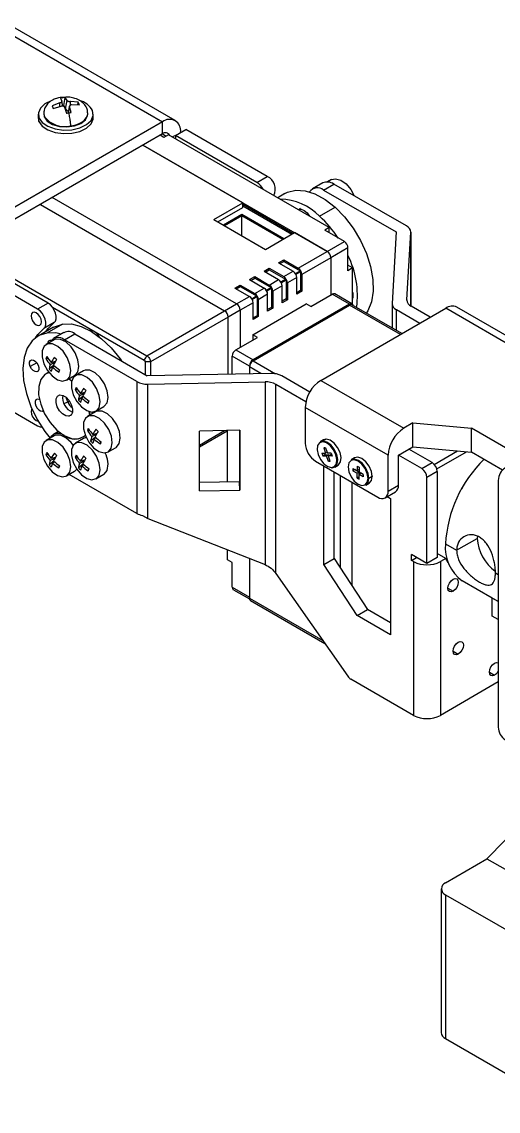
# Model space of a CAD drawing. Header units: millimetres. Extents: x 1258 to 2922, y -135 to 1239.
# Drawn here: x 1441 to 1473.5, y 419.3 to 493.6 of the extents above; entities that cross this region are included whole.
import ezdxf

# ---------------------------------------------------------------- set-up
doc = ezdxf.new("R2010")
doc.units = ezdxf.units.MM
doc.header["$LTSCALE"] = 6

msp = doc.modelspace()

# ---------------------------------------------------------------- linework, layer by layer
at = {"color": 7, "linetype": 'Continuous', "lineweight": 25}
for p, q in [((1438.889, 493.484), (1450.557, 486.749)), ((1451.431, 486.835), (1439.764, 493.571)), ((1443.555, 488.036), (1443.035, 487.85)), ((1443.607, 488.052), (1443.555, 488.036)), ((1443.595, 488.37), (1443.696, 488.166)), ((1443.963, 488.443), (1443.687, 488.41)), ((1443.696, 488.166), (1443.7, 488.138)), ((1443.772, 487.82), (1443.697, 488.165)), ((1443.84, 487.874), (1443.916, 488.413)), ((1444.06, 488.215), (1443.916, 488.413)), ((1443.939, 487.627), (1444.06, 488.215)), ((1444.081, 488.189), (1444.06, 488.215)), ((1444.286, 488.134), (1444.23, 488.136)), ((1444.816, 488.089), (1444.286, 488.134)), ((1444.791, 487.908), (1444.816, 488.089)), ((1444.891, 487.904), (1444.816, 488.089)), ((1442.088, 487.269), (1442.088, 487.024)), ((1442.463, 487.317), (1442.463, 487.269)), ((1442.463, 487.269), (1442.502, 487.073)), ((1443.035, 487.85), (1443.109, 487.665)), ((1443.109, 487.665), (1443.64, 487.826)), ((1443.64, 487.826), (1443.696, 487.832)), ((1443.763, 487.863), (1443.84, 487.874)), ((1443.84, 487.874), (1443.939, 487.627)), ((1443.844, 487.778), (1443.866, 487.745)), ((1443.866, 487.745), (1444.009, 487.342)), ((1444.228, 487.841), (1444.123, 487.36)), ((1444.229, 487.794), (1444.226, 487.829)), ((1444.33, 487.385), (1444.229, 487.794)), ((1444.319, 487.915), (1444.37, 487.924)), ((1444.37, 487.924), (1444.891, 487.904)), ((1445.463, 487.269), (1445.463, 487.317)), ((1445.838, 487.024), (1445.838, 487.269)), ((1450.557, 486.749), (1437.369, 479.136)), ((1442.088, 487.024), (1442.136, 486.779)), ((1442.136, 486.779), (1442.136, 487.024)), ((1442.502, 487.073), (1442.502, 487.121)), ((1450.557, 485.932), (1450.557, 486.749)), ((1450.557, 485.932), (1437.369, 478.319)), ((1450.663, 485.687), (1450.397, 485.84)), ((1450.981, 485.871), (1450.663, 485.687)), ((1461.941, 479.544), (1450.981, 485.871)), ((1451.44, 485.83), (1451.246, 485.718)), ((1451.44, 485.83), (1452.147, 486.238)), ((1451.44, 485.83), (1451.44, 485.606)), ((1457.001, 482.62), (1451.44, 485.83)), ((1457.708, 483.028), (1452.147, 486.238)), ((1449.231, 485.167), (1461.8, 477.911)), ((1456.036, 481.238), (1449.231, 485.167)), ((1457.001, 482.62), (1457.708, 483.028)), ((1462.096, 482.811), (1461.82, 482.651)), ((1461.5, 482.583), (1460.793, 482.174)), ((1461.543, 482.1), (1462.25, 482.508)), ((1461.543, 482.1), (1466.493, 479.243)), ((1467.2, 479.651), (1462.25, 482.508)), ((1455.612, 474.339), (1443.043, 481.595)), ((1458.902, 481.858), (1458.417, 481.578)), ((1442.23, 481.126), (1454.799, 473.87)), ((1454.056, 480.095), (1456.036, 481.238)), ((1454.342, 479.93), (1456.036, 480.907)), ((1456.036, 480.907), (1456.036, 481.238)), ((1459.461, 479.134), (1456.036, 481.111)), ((1456.036, 481.03), (1459.39, 479.093)), ((1459.966, 480.831), (1459.841, 480.759)), ((1461.277, 480.312), (1462.338, 480.924)), ((1454.056, 480.095), (1457.591, 478.054)), ((1455.983, 480.431), (1454.728, 479.707)), ((1455.983, 480.349), (1454.799, 479.666)), ((1455.982, 478.983), (1455.983, 480.349)), ((1458.845, 478.778), (1455.983, 480.431)), ((1458.775, 478.738), (1455.983, 480.349)), ((1457.591, 478.054), (1459.571, 479.197)), ((1461.8, 477.911), (1459.571, 479.197)), ((1461.941, 479.544), (1461.623, 479.36)), ((1462.966, 478.584), (1461.623, 479.36)), ((1461.941, 479.176), (1461.941, 479.544)), ((1466.493, 479.243), (1466.218, 474.373)), ((1467.232, 474.605), (1467.492, 479.224)), ((1467.493, 474.196), (1467.493, 479.243)), ((1461.8, 477.911), (1462.966, 478.584)), ((1437.015, 478.013), (1449.496, 470.808)), ((1442.752, 474.395), (1437.192, 477.605)), ((1459.82, 476.768), (1461.8, 477.911)), ((1463.214, 478.156), (1462.047, 477.482)), ((1463.214, 476.604), (1463.214, 478.156)), ((1442.045, 473.987), (1436.485, 477.197)), ((1458.476, 477.135), (1458.83, 477.339)), ((1458.476, 477.135), (1459.466, 476.564)), ((1458.565, 477.084), (1458.83, 477.237)), ((1458.83, 477.339), (1459.82, 476.768)), ((1458.83, 477.237), (1458.83, 477.339)), ((1458.83, 477.237), (1459.943, 476.594)), ((1462.047, 477.482), (1460.067, 476.339)), ((1462.047, 477.482), (1462.047, 474.945)), ((1463.532, 476.788), (1463.214, 476.972)), ((1456.496, 475.992), (1456.85, 476.196)), ((1456.585, 475.941), (1456.85, 476.094)), ((1456.85, 476.196), (1457.84, 475.625)), ((1456.85, 476.094), (1456.85, 476.196)), ((1456.85, 476.094), (1457.963, 475.451)), ((1457.486, 476.564), (1457.84, 476.768)), ((1457.486, 476.564), (1458.476, 475.992)), ((1457.575, 476.513), (1457.84, 476.666)), ((1457.84, 476.768), (1458.83, 476.196)), ((1457.84, 476.666), (1457.84, 476.768)), ((1457.84, 476.666), (1458.953, 476.023)), ((1458.83, 476.196), (1459.466, 476.564)), ((1459.714, 476.135), (1459.077, 475.768)), ((1459.714, 474.992), (1459.714, 476.135)), ((1459.979, 476.533), (1459.979, 475.247)), ((1460.067, 476.339), (1460.067, 475.196)), ((1463.532, 476.788), (1463.214, 476.604)), ((1463.532, 474.298), (1463.532, 476.788)), ((1425.171, 475.767), (1442.045, 466.025)), ((1455.506, 475.421), (1455.86, 475.625)), ((1455.506, 475.421), (1456.496, 474.849)), ((1455.595, 475.37), (1455.86, 475.523)), ((1455.86, 475.625), (1456.85, 475.053)), ((1455.86, 475.523), (1455.86, 475.625)), ((1455.86, 475.523), (1456.973, 474.88)), ((1456.496, 475.992), (1457.486, 475.421)), ((1456.85, 475.053), (1457.486, 475.421)), ((1457.84, 475.625), (1458.476, 475.992)), ((1457.999, 475.39), (1457.999, 474.104)), ((1458.724, 475.564), (1458.087, 475.196)), ((1458.724, 474.421), (1458.724, 475.564)), ((1458.989, 475.962), (1458.989, 474.676)), ((1459.077, 475.768), (1459.077, 474.625)), ((1455.612, 474.339), (1456.496, 474.849)), ((1457.009, 474.819), (1457.009, 473.533)), ((1457.734, 474.992), (1457.097, 474.625)), ((1457.097, 474.625), (1457.097, 473.482)), ((1457.734, 473.849), (1457.734, 474.992)), ((1458.087, 475.196), (1458.087, 474.053)), ((1458.989, 474.676), (1458.724, 474.523)), ((1459.077, 474.625), (1458.724, 474.421)), ((1458.989, 474.676), (1459.077, 474.625)), ((1459.979, 475.247), (1459.714, 475.094)), ((1460.067, 475.196), (1459.714, 474.992)), ((1459.979, 475.247), (1460.067, 475.196)), ((1460.677, 474.154), (1462.144, 475.001)), ((1463.311, 474.328), (1462.144, 475.001)), ((1463.486, 474.345), (1462.319, 475.019)), ((1463.532, 474.626), (1463.544, 474.633)), ((1442.752, 474.395), (1442.045, 473.987)), ((1443.056, 474.118), (1449.319, 470.502)), ((1449.496, 470.808), (1454.799, 473.87)), ((1454.799, 473.87), (1455.612, 474.339)), ((1455.86, 473.91), (1455.047, 473.441)), ((1456.744, 474.421), (1455.86, 473.91)), ((1455.86, 473.91), (1455.86, 471.373)), ((1456.717, 472.236), (1460.359, 474.338)), ((1463.311, 474.328), (1456.735, 470.531)), ((1456.735, 470.466), (1463.311, 474.263)), ((1456.744, 473.278), (1456.744, 474.421)), ((1457.999, 474.104), (1457.734, 473.951)), ((1458.087, 474.053), (1457.734, 473.849)), ((1457.999, 474.104), (1458.087, 474.053)), ((1460.677, 474.154), (1460.359, 474.338)), ((1461.36, 469.123), (1469.88, 474.042)), ((1466.889, 472.315), (1463.486, 474.28)), ((1466.218, 474.354), (1466.218, 472.703)), ((1466.511, 473.946), (1468.112, 473.022)), ((1468.819, 473.43), (1467.524, 474.178)), ((1475.537, 470.777), (1469.88, 474.042)), ((1476.287, 470.851), (1470.63, 474.117)), ((1455.047, 473.441), (1449.743, 470.379)), ((1455.047, 469.55), (1455.047, 473.441)), ((1457.009, 473.533), (1456.744, 473.38)), ((1457.097, 473.482), (1456.744, 473.278)), ((1457.009, 473.533), (1457.097, 473.482)), ((1443.133, 472.755), (1442.073, 472.143)), ((1443.17, 473.06), (1442.463, 472.652)), ((1443.735, 472.965), (1442.675, 472.353)), ((1443.823, 472.378), (1443.116, 471.969)), ((1443.166, 471.883), (1442.62, 471.568)), ((1442.973, 471.847), (1442.883, 471.853)), ((1443.866, 471.895), (1444.573, 472.303)), ((1448.815, 469.038), (1443.866, 471.895)), ((1444.573, 472.303), (1449.522, 469.446)), ((1455.568, 471.205), (1457.035, 472.052)), ((1457.035, 472.052), (1456.717, 472.236)), ((1456.717, 472.236), (1456.717, 471.868)), ((1455.568, 471.205), (1456.735, 470.531)), ((1442.768, 470.602), (1442.614, 470.612)), ((1443.158, 470.151), (1442.832, 469.891)), ((1443.221, 470.342), (1442.907, 470.193)), ((1442.973, 470.343), (1443.27, 470.432)), ((1443.07, 470.023), (1443.184, 470.126)), ((1449.743, 470.379), (1449.39, 470.379)), ((1449.39, 470.379), (1449.39, 469.522)), ((1449.743, 470.379), (1449.743, 469.45)), ((1456.487, 470.103), (1455.321, 470.776)), ((1455.321, 469.555), (1455.321, 470.776)), ((1442.804, 469.678), (1442.616, 469.569)), ((1443.523, 469.848), (1443.494, 469.691)), ((1444.02, 469.143), (1444.565, 469.458)), ((1445.166, 469.772), (1444.62, 469.457)), ((1457.957, 469.604), (1449.522, 469.446)), ((1456.487, 470.103), (1456.487, 469.577)), ((1456.487, 470.038), (1456.487, 469.577)), ((1460.61, 468.332), (1458.697, 469.436)), ((1444.36, 469.078), (1444.177, 469.234)), ((1448.815, 469.038), (1448.815, 460.056)), ((1449.555, 468.869), (1457.556, 469.019)), ((1449.555, 459.709), (1449.555, 468.869)), ((1457.556, 469.019), (1457.557, 456.564)), ((1460.345, 467.668), (1458.296, 468.851)), ((1458.296, 455.956), (1458.296, 468.851)), ((1461.36, 469.123), (1467.016, 465.858)), ((1444.768, 468.491), (1444.614, 468.5)), ((1445.158, 468.04), (1444.832, 467.78)), ((1445.221, 468.231), (1444.907, 468.082)), ((1444.973, 468.232), (1445.27, 468.321)), ((1445.07, 467.912), (1445.184, 468.015)), ((1445.523, 467.737), (1445.494, 467.58)), ((1446.02, 467.032), (1446.565, 467.347)), ((1465.956, 464.021), (1460.299, 467.286)), ((1460.299, 467.286), (1460.299, 464.837)), ((1442.357, 467.028), (1442.424, 467.055)), ((1445.994, 466.984), (1445.449, 466.669)), ((1445.606, 466.76), (1445.563, 466.996)), ((1445.596, 465.703), (1445.443, 465.713)), ((1455.84, 465.721), (1453.091, 465.669)), ((1453.091, 464.6), (1454.974, 465.687)), ((1453.091, 461.586), (1453.091, 465.669)), ((1454.998, 465.705), (1454.974, 465.687)), ((1454.974, 465.687), (1455.002, 465.703)), ((1455.002, 462.2), (1455.002, 465.705)), ((1455.807, 465.72), (1455.807, 462.215)), ((1455.84, 465.721), (1455.84, 461.638)), ((1467.644, 466.22), (1467.016, 465.858)), ((1467.644, 466.22), (1471.63, 465.868)), ((1467.644, 464.587), (1467.644, 466.22)), ((1474.282, 464.337), (1471.63, 465.868)), ((1471.63, 464.235), (1471.63, 465.868)), ((1443.166, 465.35), (1442.62, 465.036)), ((1443.471, 465.642), (1443.116, 465.437)), ((1445.166, 465.152), (1444.62, 464.838)), ((1445.986, 465.252), (1445.66, 464.992)), ((1446.049, 465.443), (1445.735, 465.294)), ((1445.801, 465.444), (1446.098, 465.533)), ((1445.898, 465.124), (1446.013, 465.227)), ((1446.351, 464.949), (1446.322, 464.792)), ((1461.538, 465.074), (1461.312, 464.944)), ((1461.497, 464.991), (1461.312, 464.944)), ((1461.723, 465.121), (1461.497, 464.991)), ((1461.723, 465.121), (1461.538, 465.074)), ((1446.849, 464.244), (1447.394, 464.559)), ((1461.69, 464.518), (1461.563, 464.518)), ((1461.563, 464.518), (1461.689, 464.153)), ((1461.795, 464.214), (1461.689, 464.153)), ((1461.69, 464.518), (1461.816, 464.152)), ((1466.663, 464.021), (1467.644, 464.587)), ((1468.95, 463.517), (1467.37, 464.429)), ((1467.644, 464.587), (1471.63, 464.235)), ((1469.096, 463.396), (1470.692, 464.318)), ((1469.272, 463.09), (1471.305, 464.264)), ((1473.754, 463.009), (1471.63, 464.235)), ((1442.768, 464.07), (1442.614, 464.079)), ((1443.158, 463.619), (1442.832, 463.358)), ((1443.221, 463.81), (1442.907, 463.661)), ((1442.973, 463.811), (1443.27, 463.9)), ((1443.07, 463.491), (1443.184, 463.594)), ((1444.768, 463.872), (1444.614, 463.881)), ((1445.221, 463.612), (1444.907, 463.463)), ((1444.973, 463.613), (1445.27, 463.702)), ((1461.006, 463.612), (1465.249, 461.163)), ((1461.436, 464.154), (1461.689, 464.153)), ((1461.436, 464.154), (1461.499, 463.971)), ((1461.64, 464.053), (1461.499, 463.971)), ((1461.499, 463.971), (1461.752, 463.97)), ((1461.606, 464.153), (1461.64, 464.053)), ((1461.64, 464.053), (1461.893, 464.052)), ((1461.893, 464.052), (1461.752, 463.97)), ((1461.878, 463.605), (1461.752, 463.97)), ((1462.069, 464.152), (1461.816, 464.152)), ((1461.984, 463.666), (1461.878, 463.605)), ((1462.005, 463.605), (1461.878, 463.605)), ((1462.02, 464.052), (1461.879, 463.97)), ((1462.005, 463.605), (1461.879, 463.97)), ((1462.132, 463.969), (1461.879, 463.97)), ((1461.915, 463.991), (1461.893, 464.052)), ((1462.104, 464.051), (1462.02, 464.052)), ((1462.069, 464.152), (1462.132, 463.969)), ((1463.66, 463.85), (1463.434, 463.719)), ((1465.956, 461.571), (1465.956, 464.021)), ((1466.663, 461.979), (1466.663, 464.021)), ((1468.243, 463.108), (1466.663, 464.021)), ((1468.243, 463.108), (1468.95, 463.517)), ((1443.523, 463.316), (1443.494, 463.159)), ((1444.02, 462.611), (1444.565, 462.925)), ((1448.815, 460.056), (1444.205, 462.717)), ((1445.158, 463.421), (1444.832, 463.161)), ((1445.07, 463.293), (1445.184, 463.396)), ((1445.523, 463.118), (1445.494, 462.961)), ((1446.02, 462.413), (1446.565, 462.728)), ((1461.564, 456.575), (1461.564, 463.29)), ((1462.271, 456.983), (1462.271, 462.882)), ((1462.312, 463.212), (1462.538, 463.342)), ((1463.552, 463.122), (1463.834, 462.959)), ((1463.552, 463.122), (1463.552, 462.959)), ((1463.693, 463.041), (1463.552, 462.959)), ((1463.552, 462.959), (1463.834, 462.796)), ((1463.693, 463.041), (1463.976, 462.878)), ((1463.693, 463.041), (1463.693, 463.041)), ((1463.834, 463.286), (1463.976, 463.204)), ((1463.834, 463.286), (1463.834, 462.959)), ((1463.976, 463.041), (1463.834, 462.959)), ((1463.976, 462.878), (1463.834, 462.796)), ((1463.834, 462.469), (1463.834, 462.796)), ((1463.976, 463.204), (1463.976, 462.878)), ((1464.259, 462.714), (1463.976, 462.878)), ((1463.976, 462.714), (1463.976, 462.878)), ((1464.117, 462.796), (1463.976, 462.714)), ((1463.976, 462.388), (1463.976, 462.714)), ((1464.259, 462.551), (1463.976, 462.714)), ((1464.259, 462.714), (1464.117, 462.796)), ((1464.259, 462.714), (1464.259, 462.551)), ((1469.304, 462.904), (1468.597, 462.496)), ((1469.304, 462.904), (1469.304, 457.058)), ((1455.807, 462.215), (1453.091, 462.164)), ((1455.84, 461.638), (1455.807, 462.215)), ((1462.675, 462.649), (1462.675, 456.365)), ((1463.488, 455.118), (1463.488, 462.179)), ((1463.976, 462.551), (1463.834, 462.469)), ((1463.834, 462.469), (1463.976, 462.388)), ((1464.433, 461.987), (1464.66, 462.118)), ((1464.867, 462.575), (1464.641, 462.445)), ((1465.956, 461.571), (1466.663, 461.979)), ((1468.597, 456.65), (1468.597, 462.496)), ((1473.461, 462.302), (1473.461, 445.49)), ((1453.091, 461.586), (1455.84, 461.638)), ((1465.749, 461.113), (1466.456, 461.522)), ((1465.895, 461.198), (1466.105, 461.077)), ((1466.105, 461.077), (1466.105, 451.783)), ((1449.192, 459.919), (1449.555, 459.709)), ((1449.555, 459.709), (1457.557, 456.564)), ((1470.621, 457.54), (1472.035, 458.357)), ((1472.042, 458.505), (1472.035, 458.357)), ((1455.002, 456.895), (1455.002, 457.568)), ((1469.865, 457.977), (1470.621, 457.54)), ((1455.321, 456.711), (1455.002, 456.895)), ((1456.487, 456.985), (1456.487, 454.344)), ((1456.487, 456.985), (1456.487, 454.278)), ((1461.564, 456.575), (1462.271, 456.983)), ((1462.271, 456.983), (1464.542, 453.501)), ((1468.597, 456.65), (1467.536, 457.262)), ((1467.536, 456.854), (1467.536, 457.262)), ((1467.536, 456.854), (1467.89, 457.058)), ((1467.677, 456.772), (1467.536, 456.854)), ((1467.677, 456.772), (1467.677, 446.288)), ((1469.304, 457.058), (1468.597, 456.65)), ((1469.893, 456.99), (1469.304, 457.33)), ((1469.893, 456.99), (1469.516, 456.772)), ((1469.516, 456.772), (1469.516, 446.288)), ((1470.054, 456.701), (1469.893, 456.99)), ((1455.321, 455.017), (1455.321, 456.711)), ((1463.834, 453.093), (1461.564, 456.575)), ((1458.296, 455.956), (1463.2, 448.952)), ((1473.047, 454.28), (1471.004, 455.459)), ((1455.321, 455.017), (1456.487, 454.344)), ((1455.393, 454.857), (1456.493, 454.222)), ((1456.56, 454.118), (1461.634, 451.189)), ((1473.461, 454.04), (1473.047, 454.28)), ((1473.047, 453.055), (1473.047, 454.28)), ((1463.834, 453.093), (1464.542, 453.501)), ((1466.105, 451.783), (1463.834, 453.093)), ((1466.105, 452.599), (1464.542, 453.501)), ((1473.461, 452.816), (1473.047, 453.055)), ((1472.693, 436.511), (1487.365, 451.529)), ((1467.677, 446.288), (1463.409, 448.751)), ((1473.461, 448.565), (1469.516, 446.288)), ((1469.865, 434.878), (1472.693, 436.511)), ((1472.693, 436.511), (1473.93, 435.796)), ((1469.572, 434.47), (1469.572, 424.671)), ((1469.865, 434.061), (1478.456, 429.102)), ((1469.865, 434.061), (1469.865, 424.263)), ((1469.865, 424.263), (1478.456, 419.303))]:
    msp.add_line(p, q, dxfattribs=at)
at = {"color": 8, "linetype": 'Continuous', "lineweight": 25}
for p, q in [((1443.565, 487.803), (1443.555, 488.036)), ((1443.686, 488.421), (1443.755, 488.397)), ((1444.296, 487.906), (1444.286, 488.134)), ((1444.141, 487.363), (1444.229, 487.794)), ((1450.556, 485.932), (1450.822, 485.779)), ((1467.492, 479.224), (1467.492, 474.197)), ((1459.622, 476.409), (1459.943, 476.594)), ((1459.979, 476.533), (1459.658, 476.348)), ((1457.643, 475.266), (1457.963, 475.451)), ((1457.999, 475.39), (1457.678, 475.205)), ((1458.633, 475.838), (1458.953, 476.023)), ((1458.989, 475.962), (1458.668, 475.776)), ((1456.653, 474.695), (1456.973, 474.88)), ((1457.009, 474.819), (1456.688, 474.634)), ((1467.232, 474.567), (1467.232, 474.605)), ((1466.786, 472.256), (1463.311, 474.263)), ((1466.511, 472.534), (1466.511, 473.946)), ((1441.982, 470.326), (1441.543, 470.073)), ((1456.735, 470.466), (1458.266, 469.582)), ((1457.26, 469.591), (1456.487, 470.038)), ((1443.848, 467.544), (1444.095, 467.653)), ((1444.095, 467.653), (1444.212, 467.72)), ((1442.357, 467.028), (1442.42, 467.064)), ((1444.169, 466.678), (1444.343, 466.778)), ((1453.091, 464.718), (1454.794, 465.701)), ((1473.273, 456.01), (1473.461, 455.901)), ((1473.461, 454.041), (1471.004, 455.459)), ((1470.028, 454.953), (1470.382, 454.749)), ((1456.487, 454.278), (1461.495, 451.388)), ((1470.382, 450.666), (1470.736, 450.462)), ((1472.857, 449.237), (1473.21, 449.033))]:
    msp.add_line(p, q, dxfattribs=at)
at = {"color": 7, "linetype": 'Continuous', "lineweight": 25, "flags": 128}
for points in [[(1442.972, 488.188), (1442.546, 487.978), (1442.236, 487.691), (1442.095, 487.362), (1442.136, 487.024)], [(1442.136, 487.024), (1442.357, 486.71), (1442.735, 486.451), (1443.233, 486.272), (1443.802, 486.191), (1444.387, 486.215), (1444.931, 486.342), (1445.38, 486.56), (1445.69, 486.848), (1445.831, 487.176), (1445.789, 487.514)], [(1442.502, 487.073), (1442.706, 486.796), (1443.062, 486.577), (1443.526, 486.441), (1444.043, 486.404), (1444.551, 486.473), (1444.987, 486.637), (1445.3, 486.877), (1445.452, 487.165), (1445.463, 487.269)], [(1442.136, 486.779), (1442.357, 486.465), (1442.735, 486.206), (1443.233, 486.027), (1443.802, 485.946), (1444.387, 485.97), (1444.931, 486.097), (1445.38, 486.315), (1445.69, 486.603), (1445.831, 486.931), (1445.838, 487.024)], [(1462.096, 482.811), (1462.37, 482.876), (1462.721, 482.781), (1463.083, 482.526), (1463.406, 482.146), (1463.641, 481.706)], [(1458.902, 481.858), (1459.087, 481.95), (1459.653, 482.085), (1460.286, 482.046), (1460.962, 481.832), (1461.655, 481.454), (1462.338, 480.924)], [(1459.841, 480.759), (1459.848, 480.763), (1460.022, 480.791), (1460.226, 480.716), (1460.428, 480.549), (1460.594, 480.321)], [(1462.338, 480.924), (1462.985, 480.264), (1463.571, 479.499), (1464.074, 478.658), (1464.474, 477.773), (1464.757, 476.879), (1464.91, 476.01), (1464.928, 475.2), (1464.811, 474.478), (1464.563, 473.874), (1464.476, 473.736)], [(1442.463, 472.652), (1442.555, 472.755), (1442.604, 472.906), (1442.606, 473.092), (1442.563, 473.299), (1442.476, 473.508), (1442.354, 473.703), (1442.206, 473.867), (1442.045, 473.987)], [(1443.17, 473.06), (1443.262, 473.163), (1443.311, 473.314), (1443.313, 473.501), (1443.27, 473.707), (1443.183, 473.916), (1443.061, 474.111), (1442.913, 474.275), (1442.752, 474.395)], [(1463.311, 474.328), (1463.359, 474.35), (1463.406, 474.361), (1463.448, 474.359), (1463.486, 474.345), (1463.517, 474.32), (1463.54, 474.283), (1463.553, 474.241)], [(1441.951, 473.735), (1441.816, 473.782), (1441.701, 473.76), (1441.624, 473.671), (1441.597, 473.531), (1441.624, 473.359), (1441.701, 473.182), (1441.816, 473.028), (1441.951, 472.918), (1442.086, 472.871), (1442.201, 472.894), (1442.278, 472.982), (1442.305, 473.123), (1442.278, 473.294), (1442.201, 473.471), (1442.086, 473.626), (1441.951, 473.735)], [(1442.675, 472.353), (1442.129, 472.174), (1441.678, 471.827), (1441.337, 471.326), (1441.121, 470.69), (1441.038, 469.944), (1441.09, 469.116), (1441.277, 468.237), (1441.59, 467.342), (1442.017, 466.466), (1442.543, 465.641), (1442.893, 465.189)], [(1441.89, 472.02), (1442.051, 472.259), (1442.463, 472.652)], [(1442.612, 472.454), (1442.758, 472.667), (1443.17, 473.06)], [(1443.66, 472.284), (1443.293, 472.357), (1442.675, 472.353)], [(1443.133, 472.755), (1443.19, 472.786), (1443.735, 472.965)], [(1443.735, 472.965), (1444.354, 472.969), (1445.021, 472.799), (1445.712, 472.461), (1446.4, 471.967), (1447.059, 471.338), (1447.663, 470.596), (1447.754, 470.466)], [(1444.237, 469.396), (1444.31, 469.766), (1444.249, 470.215), (1444.062, 470.683), (1443.776, 471.108), (1443.427, 471.43), (1443.065, 471.607), (1442.736, 471.616), (1442.487, 471.454), (1442.35, 471.143), (1442.344, 470.727), (1442.47, 470.26), (1442.711, 469.806), (1443.034, 469.426), (1443.396, 469.172), (1443.747, 469.078), (1444.041, 469.156), (1444.237, 469.396)], [(1444.783, 469.711), (1444.855, 470.081), (1444.794, 470.53), (1444.608, 470.998), (1444.321, 471.422), (1443.973, 471.745), (1443.61, 471.922), (1443.282, 471.93), (1443.166, 471.883)], [(1441.543, 470.073), (1441.498, 470.232), (1441.501, 470.374), (1441.551, 470.476), (1441.641, 470.523), (1441.756, 470.509), (1441.881, 470.434), (1441.994, 470.31), (1442.08, 470.157)], [(1442.08, 470.157), (1442.125, 469.998), (1442.122, 469.856), (1442.072, 469.753), (1441.982, 469.706), (1441.867, 469.721), (1441.743, 469.796), (1441.629, 469.919), (1441.543, 470.073)], [(1449.319, 470.502), (1449.418, 470.673), (1449.496, 470.808)], [(1442.823, 469.654), (1442.535, 469.516), (1442.261, 469.187), (1442.117, 468.713), (1442.115, 468.133), (1442.254, 467.495), (1442.524, 466.848), (1442.903, 466.247), (1443.36, 465.74), (1443.858, 465.367), (1444.356, 465.16), (1444.815, 465.134)], [(1446.237, 467.285), (1446.31, 467.654), (1446.249, 468.104), (1446.062, 468.572), (1445.776, 468.996), (1445.427, 469.319), (1445.065, 469.496), (1444.736, 469.504), (1444.487, 469.343), (1444.35, 469.032), (1444.344, 468.616), (1444.47, 468.149), (1444.711, 467.695), (1445.034, 467.315), (1445.396, 467.061), (1445.747, 466.966), (1446.041, 467.045), (1446.237, 467.285)], [(1444.565, 469.458), (1444.586, 469.471), (1444.783, 469.711)], [(1446.783, 467.6), (1446.855, 467.969), (1446.794, 468.419), (1446.608, 468.887), (1446.321, 469.311), (1445.973, 469.634), (1445.61, 469.811), (1445.282, 469.819), (1445.166, 469.772)], [(1444.152, 469.253), (1444.21, 469.207), (1444.365, 469.074)], [(1444.169, 466.678), (1443.963, 466.704), (1443.743, 466.837), (1443.541, 467.057), (1443.388, 467.329), (1443.308, 467.613), (1443.313, 467.865), (1443.402, 468.046), (1443.562, 468.131)], [(1443.562, 468.131), (1443.768, 468.104), (1443.988, 467.971), (1444.19, 467.752), (1444.343, 467.479), (1444.423, 467.196), (1444.418, 466.944), (1444.329, 466.762), (1444.169, 466.678)], [(1444.095, 467.653), (1444.02, 467.884), (1444.01, 467.952)], [(1441.656, 467.189), (1441.624, 467.139), (1441.597, 466.998), (1441.624, 466.827), (1441.701, 466.65), (1441.816, 466.495), (1441.951, 466.386)], [(1442.016, 467.845), (1441.926, 467.798), (1441.876, 467.695), (1441.873, 467.554), (1441.918, 467.394), (1442.004, 467.241), (1442.117, 467.118), (1442.241, 467.043), (1442.357, 467.028)], [(1442.168, 467.814), (1442.131, 467.83), (1442.016, 467.845)], [(1446.565, 467.347), (1446.586, 467.359), (1446.783, 467.6)], [(1447.066, 464.497), (1447.138, 464.867), (1447.077, 465.316), (1446.891, 465.785), (1446.604, 466.209), (1446.256, 466.531), (1445.893, 466.708), (1445.565, 466.717), (1445.315, 466.555), (1445.179, 466.244), (1445.173, 465.828), (1445.299, 465.361), (1445.539, 464.907), (1445.862, 464.527), (1446.224, 464.273), (1446.576, 464.179), (1446.869, 464.257), (1447.066, 464.497)], [(1445.563, 466.995), (1445.599, 466.801), (1445.606, 466.758)], [(1447.611, 464.812), (1447.684, 465.182), (1447.623, 465.631), (1447.436, 466.099), (1447.149, 466.523), (1446.801, 466.846), (1446.438, 467.023), (1446.11, 467.032), (1445.994, 466.984)], [(1441.951, 466.386), (1442.086, 466.339), (1442.09, 466.339)], [(1442.045, 466.025), (1442.206, 465.96), (1442.33, 465.95)], [(1454.974, 465.687), (1454.974, 465.687), (1454.998, 465.705)], [(1444.237, 462.864), (1444.31, 463.233), (1444.249, 463.683), (1444.062, 464.151), (1443.776, 464.575), (1443.427, 464.898), (1443.065, 465.075), (1442.736, 465.083), (1442.487, 464.921), (1442.35, 464.611), (1442.344, 464.194), (1442.47, 463.728), (1442.711, 463.274), (1443.034, 462.894), (1443.396, 462.64), (1443.747, 462.545), (1444.041, 462.623), (1444.237, 462.864)], [(1444.467, 464.698), (1444.321, 464.89), (1443.973, 465.213), (1443.61, 465.39), (1443.282, 465.398), (1443.166, 465.35)], [(1444.815, 465.134), (1445.196, 465.292), (1445.293, 465.376)], [(1445.363, 465.215), (1445.282, 465.2), (1445.166, 465.152)], [(1461.482, 464.938), (1461.272, 464.872), (1461.14, 464.682), (1461.107, 464.398), (1461.176, 464.063), (1461.338, 463.728), (1461.568, 463.443), (1461.831, 463.252), (1462.086, 463.185)], [(1462.086, 463.185), (1462.296, 463.251), (1462.427, 463.44), (1462.461, 463.724), (1462.392, 464.06), (1462.23, 464.395), (1462, 464.68), (1461.737, 464.87), (1461.482, 464.938)], [(1462.127, 463.165), (1462.345, 463.234), (1462.483, 463.431), (1462.518, 463.727), (1462.445, 464.076), (1462.277, 464.425), (1462.037, 464.722), (1461.763, 464.92), (1461.497, 464.991)], [(1462.538, 463.342), (1462.572, 463.364), (1462.709, 463.562), (1462.744, 463.857), (1462.672, 464.207), (1462.503, 464.556), (1462.263, 464.853), (1461.99, 465.051), (1461.723, 465.121)], [(1446.237, 462.666), (1446.31, 463.035), (1446.249, 463.485), (1446.062, 463.953), (1445.776, 464.377), (1445.427, 464.7), (1445.065, 464.877), (1444.736, 464.885), (1444.487, 464.723), (1444.35, 464.413), (1444.344, 463.997), (1444.47, 463.53), (1444.711, 463.076), (1445.034, 462.696), (1445.396, 462.442), (1445.747, 462.347), (1446.041, 462.425), (1446.237, 462.666)], [(1447.394, 464.559), (1447.415, 464.572), (1447.611, 464.812)], [(1464.584, 462.445), (1464.532, 462.775), (1464.385, 463.114), (1464.165, 463.411), (1463.905, 463.621), (1463.645, 463.711), (1463.425, 463.668), (1463.278, 463.499), (1463.226, 463.229)], [(1464.641, 462.445), (1464.587, 462.788), (1464.433, 463.142), (1464.204, 463.451), (1463.933, 463.67), (1463.663, 463.764), (1463.434, 463.719)], [(1464.867, 462.575), (1464.813, 462.919), (1464.66, 463.272), (1464.43, 463.582), (1464.16, 463.8), (1463.889, 463.894), (1463.66, 463.85)], [(1444.565, 462.925), (1444.586, 462.938), (1444.718, 463.065)], [(1446.565, 462.728), (1446.586, 462.74), (1446.783, 462.98)], [(1463.226, 463.229), (1463.278, 462.899), (1463.425, 462.56), (1463.645, 462.262), (1463.905, 462.053), (1464.165, 461.963), (1464.385, 462.005), (1464.532, 462.175), (1464.584, 462.445)], [(1464.433, 461.987), (1464.433, 461.987), (1464.587, 462.163), (1464.641, 462.445)], [(1464.66, 462.118), (1464.66, 462.118), (1464.813, 462.294), (1464.867, 462.575)], [(1471.045, 461.881), (1471.003, 461.81), (1470.963, 461.739)], [(1470.382, 454.749), (1470.247, 454.702), (1470.132, 454.724), (1470.055, 454.812), (1470.028, 454.953), (1470.055, 455.125), (1470.132, 455.302), (1470.247, 455.456), (1470.382, 455.566)], [(1470.382, 455.566), (1470.517, 455.613), (1470.632, 455.59), (1470.709, 455.502), (1470.736, 455.361), (1470.709, 455.19), (1470.632, 455.013), (1470.517, 454.858), (1470.382, 454.749)], [(1470.736, 450.462), (1470.6, 450.415), (1470.486, 450.437), (1470.409, 450.526), (1470.382, 450.666), (1470.409, 450.838), (1470.486, 451.015), (1470.6, 451.169), (1470.736, 451.279)], [(1470.736, 451.279), (1470.871, 451.326), (1470.986, 451.303), (1471.062, 451.215), (1471.089, 451.075), (1471.062, 450.903), (1470.986, 450.726), (1470.871, 450.571), (1470.736, 450.462)], [(1473.21, 449.033), (1473.075, 448.986), (1472.96, 449.008), (1472.884, 449.096), (1472.857, 449.237), (1472.884, 449.409), (1472.96, 449.586), (1473.075, 449.74), (1473.21, 449.849)], [(1473.21, 449.849), (1473.346, 449.897), (1473.46, 449.874)]]:
    msp.add_lwpolyline(points, dxfattribs=at)
at = {"color": 8, "linetype": 'Continuous', "lineweight": 25, "flags": 128}
for points in [[(1442.463, 487.322), (1442.464, 487.289), (1442.502, 487.121)], [(1444.302, 486.474), (1444.581, 486.528), (1444.836, 486.613), (1445.057, 486.725), (1445.236, 486.859), (1445.366, 487.012), (1445.443, 487.175), (1445.463, 487.321)]]:
    msp.add_lwpolyline(points, dxfattribs=at)
at = {"color": 7, "linetype": 'Continuous', "lineweight": 25}
for centre, radius, start, end in [((1444.538, 486.825), 1.428, 28.84808, 75.29158), ((1444.177, 487.774), 0.28, 211.7421, 264.97781), ((1443.886, 488.145), 1.722, 216.47366, 283.97292), ((1451.04, 486.156), 0.764, 350.78596, 129.20329), ((1450.762, 485.685), 0.322, 27.13936, 129.77713), ((1457.264, 482.142), 0.991, 335.07483, 63.42598), ((1456.371, 481.621), 1.181, 26.58034, 57.79661), ((1461.128, 481.599), 0.65, 50.37349, 145.37758), ((1461.811, 481.895), 0.754, 54.38242, 114.30712), ((1458.528, 477.641), 3.834, 44.17073, 88.94592), ((1455.947, 474.452), 7.922, 33.48766, 47.70818), ((1467.001, 479.201), 0.492, 2.65351, 66.10383), ((1462.676, 478.131), 0.538, 2.60548, 57.39452), ((1461.51, 477.458), 0.538, 2.60548, 57.39452), ((1457.721, 474.901), 6.137, 352.46536, 26.48127), ((1458.54, 475.743), 0.538, 2.60548, 57.39452), ((1459.176, 476.111), 0.538, 2.60548, 57.39452), ((1459.53, 476.315), 0.538, 2.60548, 57.39452), ((1459.902, 476.53), 0.0768, 2.60548, 57.39452), ((1457.196, 474.968), 0.538, 2.60548, 57.39452), ((1457.55, 475.172), 0.538, 2.60548, 57.39452), ((1457.922, 475.387), 0.0768, 2.60548, 57.39452), ((1458.186, 475.539), 0.538, 2.60548, 57.39452), ((1458.912, 475.958), 0.0768, 2.60548, 57.39452), ((1456.206, 474.396), 0.538, 2.60548, 57.39452), ((1456.56, 474.6), 0.538, 2.60548, 57.39452), ((1456.932, 474.815), 0.0768, 2.60548, 57.39452), ((1462.247, 474.858), 0.176, 65.69288, 125.61758), ((1462.821, 474.929), 0.751, 341.19633, 18.80367), ((1467.724, 474.628), 0.492, 182.70307, 246.09601), ((1454.509, 473.417), 0.538, 2.60548, 57.39452), ((1455.322, 473.886), 0.538, 2.60548, 57.39452), ((1463.413, 474.119), 0.176, 65.69288, 125.61758), ((1466.71, 474.397), 0.492, 182.70307, 246.09601), ((1470.32, 473.429), 0.754, 65.69288, 125.61758), ((1444.138, 471.737), 0.714, 52.48526, 116.20428), ((1445.597, 471.801), 0.722, 22.42865, 89.40715), ((1442.94, 471.656), 0.205, 106.02044, 185.96008), ((1443.452, 471.398), 0.646, 50.27451, 149.36923), ((1455.858, 470.752), 0.538, 122.60548, 177.39452), ((1443.615, 470.251), 1.064, 152.22772, 160.17322), ((1444.684, 471.748), 2.361, 208.77802, 221.19521), ((1445.05, 472.196), 2.783, 211.38233, 221.74208), ((1443.946, 469.775), 1.12, 158.0562, 174.04519), ((1445.38, 469.133), 2.694, 144.42358, 153.3181), ((1447.399, 468.137), 4.725, 149.32637, 154.47506), ((1445.573, 472.687), 3.501, 225.88499, 234.77241), ((1450.008, 477.073), 9.333, 223.05924, 224.36178), ((1449.236, 470.373), 0.154, 2.60467, 57.39465), ((1457.025, 470.078), 0.538, 122.60548, 177.39452), ((1457.025, 470.013), 0.538, 122.60548, 177.39452), ((1444.386, 471.23), 2.052, 220.74703, 226.67399), ((1444.6, 469.377), 1.662, 157.11939, 167.46943), ((1444.976, 472.025), 2.765, 226.39473, 237.57077), ((1438.768, 471.856), 5.198, 335.38757, 337.01337), ((1458.014, 468.148), 1.457, 62.05833, 92.23379), ((1445.615, 468.139), 1.064, 152.22772, 160.17322), ((1447.05, 470.085), 2.783, 211.38233, 221.74208), ((1449.498, 470.325), 1.457, 242.05833, 272.23379), ((1457.614, 467.563), 1.458, 62.0599, 92.25163), ((1462.602, 467.182), 2.305, 122.60548, 177.39452), ((1444.845, 467.97), 1.101, 172.72551, 247.26912), ((1446.684, 469.637), 2.361, 208.77802, 221.19521), ((1445.946, 467.663), 1.12, 158.0562, 174.04519), ((1447.38, 467.022), 2.694, 144.42358, 153.3181), ((1446.6, 467.266), 1.662, 157.11939, 167.46943), ((1446.976, 469.914), 2.765, 226.39473, 237.57077), ((1449.399, 466.026), 4.725, 149.32637, 154.47506), ((1447.573, 470.575), 3.501, 225.88499, 234.77241), ((1452.008, 474.961), 9.333, 223.05924, 224.36178), ((1444.997, 468.047), 0.984, 203.6328, 233.56861), ((1446.386, 469.119), 2.052, 220.74703, 226.67399), ((1440.768, 469.745), 5.198, 335.38757, 337.01337), ((1446.444, 465.352), 1.064, 152.22772, 160.17322), ((1447.512, 466.849), 2.361, 208.77802, 221.19521), ((1447.878, 467.297), 2.783, 211.38233, 221.74208), ((1448.208, 464.234), 2.694, 144.42358, 153.3181), ((1452.837, 472.174), 9.333, 223.05924, 224.36178), ((1468.259, 463.916), 2.305, 122.60548, 177.39452), ((1443.453, 464.866), 0.646, 50.26257, 150.01062), ((1444.571, 466.286), 1.162, 232.61488, 308.43064), ((1446.774, 464.876), 1.12, 158.0562, 174.04519), ((1447.215, 466.331), 2.052, 220.74703, 226.67399), ((1447.429, 464.478), 1.662, 157.11939, 167.46943), ((1447.805, 467.126), 2.765, 226.39473, 237.57077), ((1450.228, 463.238), 4.725, 149.32637, 154.47506), ((1448.402, 467.788), 3.501, 225.88499, 234.77241), ((1441.597, 466.957), 5.198, 335.38757, 337.01337), ((1461.524, 464.954), 0.0451, 125.74887, 201.18513), ((1443.615, 463.718), 1.064, 152.22772, 160.17322), ((1445.05, 465.663), 2.783, 211.38233, 221.74208), ((1445.3, 463.426), 1.548, 343.27265, 29.21261), ((1461.834, 464.907), 1.537, 182.60548, 237.39452), ((1444.684, 465.216), 2.361, 208.77802, 221.19521), ((1443.946, 463.242), 1.12, 158.0562, 174.04519), ((1445.38, 462.601), 2.694, 144.42358, 153.3181), ((1444.6, 462.845), 1.662, 157.11939, 167.46943), ((1444.976, 465.492), 2.765, 226.39473, 237.57077), ((1447.399, 461.605), 4.725, 149.32637, 154.47506), ((1445.573, 466.154), 3.501, 225.88499, 234.77241), ((1450.008, 470.54), 9.333, 223.05924, 224.36178), ((1445.615, 463.52), 1.064, 152.22772, 160.17322), ((1446.684, 465.018), 2.361, 208.77802, 221.19521), ((1447.05, 465.466), 2.783, 211.38233, 221.74208), ((1445.946, 463.044), 1.12, 158.0562, 174.04519), ((1447.38, 462.403), 2.694, 144.42358, 153.3181), ((1449.399, 461.407), 4.725, 149.32637, 154.47506), ((1447.573, 465.956), 3.501, 225.88499, 234.77241), ((1452.008, 470.342), 9.333, 223.05924, 224.36178), ((1468.536, 462.869), 0.768, 2.60548, 57.39452), ((1478.512, 457.517), 8.659, 134.068, 176.95542), ((1444.386, 464.698), 2.052, 220.74703, 226.67399), ((1438.768, 465.324), 5.198, 335.38757, 337.01337), ((1446.386, 464.5), 2.052, 220.74703, 226.67399), ((1446.6, 462.647), 1.662, 157.11939, 167.46943), ((1446.976, 465.295), 2.765, 226.39473, 237.57077), ((1440.768, 465.126), 5.198, 335.38757, 337.01337), ((1462.114, 463.191), 0.0288, 191.42196, 296.01848), ((1463.233, 463.245), 0.0175, 110.78342, 249.21658), ((1467.829, 462.461), 0.768, 2.60548, 57.39452), ((1474.461, 462.302), 1, 119.99731, 180), ((1464.612, 462.499), 0.0615, 242.60967, 297.39033), ((1464.861, 462.592), 0.0175, 290.78342, 69.21658), ((1466.187, 461.919), 0.48, 304.05635, 7.25583), ((1465.525, 461.501), 0.437, 230.79671, 9.21404), ((1449.426, 461.152), 1.255, 240.87036, 259.23353), ((1474.916, 458.484), 2.883, 182.52553, 235.02417), ((1472.618, 457.706), 2.767, 174.37962, 234.30196), ((1468.597, 458.546), 1.998, 242.60967, 297.39033), ((1455.487, 454.996), 0.168, 172.74417, 235.94365), ((1456.654, 454.257), 0.168, 172.74417, 235.94365), ((1463.766, 449.334), 0.683, 213.99714, 238.52696), ((1472.805, 449.667), 0.753, 302.57483, 330.57623), ((1468.597, 448.062), 1.998, 242.60967, 297.39033), ((1474.461, 445.49), 1, 180, 240.00269), ((1470.02, 434.47), 0.437, 110.78342, 249.21658), ((1470.072, 424.721), 0.503, 185.6948, 245.62534)]:
    msp.add_arc(centre, radius, start, end, dxfattribs=at)
for points, knots in [([(1443.687, 488.41), (1443.612, 488.404), (1443.436, 488.389), (1443.146, 488.282), (1442.846, 488.114), (1442.609, 487.865), (1442.481, 487.594), (1442.468, 487.396), (1442.463, 487.317)], [0, 0, 0, 0, 0.115013, 0.271727, 0.479794, 0.681581, 0.873195, 1, 1, 1, 1]), ([(1443.755, 488.397), (1443.726, 488.392), (1443.672, 488.385), (1443.619, 488.375), (1443.595, 488.37)], [0, 0, 0, 0, 0.5598693, 1, 1, 1, 1]), ([(1443.607, 488.052), (1443.619, 488.058), (1443.644, 488.069), (1443.673, 488.09), (1443.693, 488.114), (1443.697, 488.13), (1443.7, 488.138)], [0, 0, 0, 0, 0.2502728, 0.5, 0.7497272, 1, 1, 1, 1]), ([(1443.916, 488.413), (1443.886, 488.411), (1443.832, 488.406), (1443.779, 488.4), (1443.755, 488.397)], [0, 0, 0, 0, 0.560075, 1, 1, 1, 1]), ([(1445.463, 487.317), (1445.454, 487.417), (1445.435, 487.644), (1445.266, 487.936), (1444.981, 488.185), (1444.622, 488.349), (1444.271, 488.431), (1444.057, 488.439), (1443.963, 488.443)], [0, 0, 0, 0, 0.141402, 0.321469, 0.516792, 0.711701, 0.873103, 1, 1, 1, 1]), ([(1444.081, 488.189), (1444.09, 488.182), (1444.107, 488.169), (1444.143, 488.153), (1444.185, 488.141), (1444.215, 488.137), (1444.23, 488.136)], [0, 0, 0, 0, 0.250273, 0.5, 0.749727, 1, 1, 1, 1]), ([(1443.844, 487.778), (1443.836, 487.786), (1443.818, 487.802), (1443.782, 487.819), (1443.741, 487.83), (1443.711, 487.831), (1443.696, 487.832)], [0, 0, 0, 0, 0.250273, 0.5, 0.749727, 1, 1, 1, 1]), ([(1444.009, 487.342), (1444.039, 487.347), (1444.093, 487.356), (1444.146, 487.364), (1444.17, 487.367)], [0, 0, 0, 0, 0.5600747, 1, 1, 1, 1]), ([(1444.17, 487.367), (1444.2, 487.371), (1444.253, 487.378), (1444.307, 487.382), (1444.33, 487.385)], [0, 0, 0, 0, 0.559869, 1, 1, 1, 1]), ([(1444.302, 486.474), (1444.301, 486.538), (1444.299, 486.655), (1444.277, 486.849), (1444.234, 487.087), (1444.196, 487.252), (1444.17, 487.367)], [0, 0, 0, 0, 0.233001, 0.418435, 0.591328, 1, 1, 1, 1]), ([(1444.319, 487.915), (1444.306, 487.911), (1444.281, 487.902), (1444.253, 487.882), (1444.233, 487.857), (1444.228, 487.839), (1444.226, 487.829)], [0, 0, 0, 0, 0.2502728, 0.5, 0.7497272, 1, 1, 1, 1]), ([(1473.273, 456.01), (1473.27, 456.112), (1473.263, 456.321), (1473.193, 456.787), (1473.023, 457.397), (1472.734, 457.935), (1472.436, 458.265), (1472.183, 458.452), (1471.911, 458.568), (1471.542, 458.623), (1471.099, 458.507), (1470.78, 458.181), (1470.641, 457.835), (1470.628, 457.637), (1470.621, 457.54)], [0, 0, 0, 0, 0.0609081, 0.1252258, 0.2500311, 0.3748295, 0.4372679, 0.5000517, 0.5625051, 0.6253005, 0.7500154, 0.8746671, 0.9390412, 1, 1, 1, 1]), ([(1470.621, 457.54), (1470.628, 457.44), (1470.641, 457.235), (1470.78, 456.808), (1471.1, 456.285), (1471.545, 455.833), (1471.914, 455.544), (1472.183, 455.371), (1472.433, 455.245), (1472.732, 455.148), (1473.023, 455.175), (1473.193, 455.416), (1473.263, 455.721), (1473.27, 455.915), (1473.273, 456.01)], [0, 0, 0, 0, 0.06098, 0.125384, 0.250098, 0.374703, 0.439287, 0.499843, 0.56052, 0.62524, 0.750173, 0.874854, 0.939126, 1, 1, 1, 1]), ([(1457.557, 456.564), (1457.7, 456.491), (1457.987, 456.344), (1458.193, 456.086), (1458.296, 455.956)], [0, 0, 0, 0, 0.4983538, 1, 1, 1, 1])]:
    msp.add_open_spline(points, degree=3, knots=knots, dxfattribs=at)
msp.add_open_spline([(1449.496, 470.808), (1449.528, 470.785), (1449.593, 470.739), (1449.675, 470.626), (1449.732, 470.498), (1449.74, 470.419), (1449.743, 470.379)], degree=3, dxfattribs=at)

doc.saveas('drawing.dxf')
